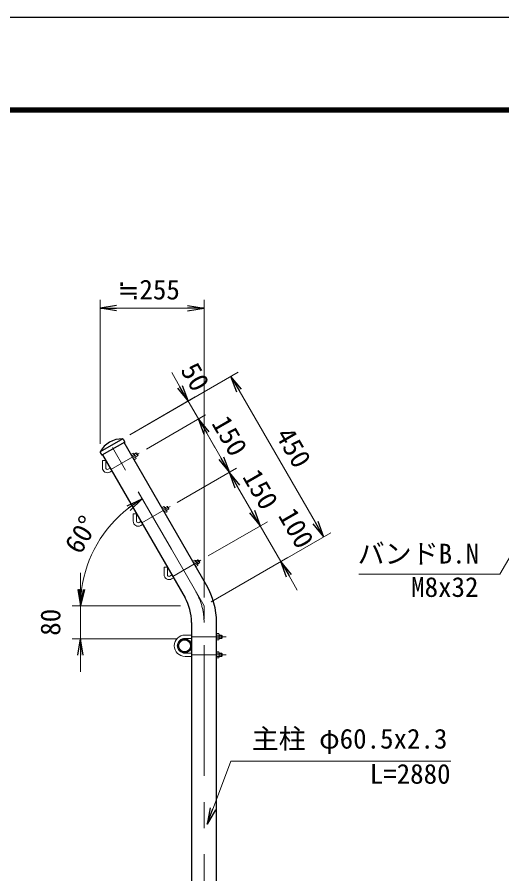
# Model space of a CAD drawing. Units: millimetres, scale not verified. Extents: x -4200 to 4200, y -2970 to 2970.
# Drawn here: x -348 to 830, y 889 to 2970 of the extents above; entities that cross this region are included whole.
import ezdxf
from ezdxf.enums import TextEntityAlignment as Align

# ---------------------------------------------------------------- set-up
doc = ezdxf.new("R2010")
doc.units = ezdxf.units.MM
doc.header["$LTSCALE"] = 10
doc.linetypes.add('USER1', pattern=[50.8, 31.75, -6.35, 6.35, -6.35])
for name, color, linetype, lineweight in [('0-0_D-STR1', 1, 'Continuous', 25), ('0-1_D-STR3', 3, 'Continuous', 13), ('0-2_D-BMK', 2, 'USER1', 13), ('0-3_D-STR-DIM', 7, 'Continuous', 13), ('0-9_D-STR-TXT', 7, 'Continuous', 13), ('0-C_D-TTL', 7, 'Continuous', 25)]:
    doc.layers.add(name, color=color, linetype=linetype, lineweight=lineweight)
doc.layers.add('0-4_0', color=7, linetype='Continuous')
doc.styles.add('ＭＳ ゴシック', font='')
doc.styles.get('ＭＳ ゴシック').set_extended_font_data('MS Gothic')

# ---------------------------------------------------------------- blocks, each defined once
blk = doc.blocks.new('_Open')
at = {"layer": '0-4_0'}
blk.add_line((-10, 1.667), (0, 0), dxfattribs=at)
blk.add_lwpolyline([(-10, -1.667), (0, 0), (-10, 0)], dxfattribs=at)

msp = doc.modelspace()

# ---------------------------------------------------------------- linework, layer by layer
at = {"layer": '0-0_D-STR1'}
for p, q in [((-90.96, 1945.59), (-145.98, 1913.83)), ((-86.17, 1937.97), (-141.77, 1905.87)), ((-90.2, 1944.94), (-86.17, 1937.97)), ((112.63, 1589.93), (-87.77, 1937.04)), ((-145.8, 1912.84), (-141.77, 1905.87)), ((-140.17, 1906.79), (60.23, 1559.68))]:
    msp.add_line(p, q, dxfattribs=at)
msp.add_lwpolyline([(76.28, 1499.81), (76.28, -890), (136.78, -890), (136.78, 1499.81)], dxfattribs=at)
for radius in [17, 14.7]:
    msp.add_circle((59.28, 1443), radius, dxfattribs=at)
for centre, radius, start, end in [((-92.39, 1884.53), 61.17, 89.14927, 150.85073), ((-91.5, 1944.19), 1.5, 30, 89.14927), ((-144.5, 1913.59), 1.5, 150.85073, 210), ((-43.47, 1499.81), 180.25, 0, 30), ((-43.47, 1499.81), 119.75, 0, 30)]:
    msp.add_arc(centre, radius, start, end, dxfattribs=at)
at = {"layer": '0-1_D-STR3'}
for p, q in [((-71.02, 1908.03), (-66, 1910.93)), ((-71.02, 1908.03), (-63.52, 1895.04)), ((-64.13, 1907.68), (-69.15, 1904.78)), ((-60.38, 1901.19), (-65.4, 1898.29)), ((-64.61, 1909.91), (-58.82, 1899.9)), ((-63.65, 1908.25), (-58.22, 1911.38)), ((-63.52, 1895.04), (-58.5, 1897.94)), ((-63.3, 1907.64), (-57.26, 1911.13)), ((-60, 1901.93), (-53.96, 1905.41)), ((-59.65, 1901.32), (-54.22, 1904.45)), ((-58.22, 1911.38), (-54.22, 1904.45)), ((-56.58, 1910.94), (-58.22, 1911.38)), ((-56.58, 1910.94), (-53.78, 1906.09)), ((-56.58, 1910.94), (-53.78, 1906.09)), ((-54.22, 1904.45), (-53.78, 1906.09)), ((-140.46, 1893.45), (-140.46, 1875.45)), ((-132.46, 1893.45), (-140.46, 1893.45)), ((-132.46, 1893.45), (-132.46, 1875.45)), ((-126.46, 1871.98), (-121.67, 1874.75)), ((-122.46, 1865.05), (-117.67, 1867.82)), ((3.98, 1778.13), (9, 1781.03)), ((3.98, 1778.13), (11.48, 1765.14)), ((10.87, 1777.78), (5.85, 1774.88)), ((14.62, 1771.28), (9.6, 1768.38)), ((10.39, 1780.01), (16.18, 1769.99)), ((11.35, 1778.35), (16.78, 1781.48)), ((11.7, 1777.74), (17.74, 1781.22)), ((15, 1772.02), (21.04, 1775.51)), ((15.35, 1771.42), (20.78, 1774.55)), ((16.78, 1781.48), (20.78, 1774.55)), ((18.42, 1781.04), (16.78, 1781.48)), ((18.42, 1781.04), (21.22, 1776.19)), ((18.42, 1781.04), (21.22, 1776.19)), ((20.78, 1774.55), (21.22, 1776.19)), ((-65.46, 1763.54), (-65.46, 1745.54)), ((-57.46, 1763.54), (-65.46, 1763.54)), ((-57.46, 1763.54), (-57.46, 1745.54)), ((11.48, 1765.14), (16.5, 1768.04)), ((-51.46, 1742.08), (-46.67, 1744.85)), ((-47.46, 1735.15), (-42.67, 1737.92)), ((78.98, 1648.22), (84, 1651.12)), ((78.98, 1648.22), (86.48, 1635.23)), ((85.87, 1647.88), (80.85, 1644.98)), ((85.39, 1650.11), (91.18, 1640.09)), ((86.35, 1648.44), (91.78, 1651.57)), ((86.7, 1647.84), (92.74, 1651.32)), ((90, 1642.12), (96.04, 1645.6)), ((90.35, 1641.51), (95.78, 1644.65)), ((91.78, 1651.57), (95.78, 1644.65)), ((93.42, 1651.13), (91.78, 1651.57)), ((93.42, 1651.13), (96.22, 1646.28)), ((93.42, 1651.13), (96.22, 1646.28)), ((95.78, 1644.65), (96.22, 1646.28)), ((9.54, 1633.64), (9.54, 1615.64)), ((17.54, 1633.64), (9.54, 1633.64)), ((17.54, 1633.64), (17.54, 1615.64)), ((89.62, 1641.38), (84.6, 1638.48)), ((86.48, 1635.23), (91.5, 1638.13)), ((23.54, 1612.17), (28.33, 1614.94)), ((27.54, 1605.25), (32.33, 1608.01)), ((60.28, 1469), (76.28, 1469)), ((60.28, 1461), (76.28, 1461)), ((136.78, 1472.5), (142.58, 1472.5)), ((136.78, 1472.5), (136.78, 1457.5)), ((142.58, 1468.75), (136.78, 1468.75)), ((142.58, 1461.25), (136.78, 1461.25)), ((136.78, 1457.5), (142.58, 1457.5)), ((143.28, 1470.92), (143.28, 1459.35)), ((143.28, 1469), (149.08, 1469)), ((143.28, 1468.3), (149.78, 1468.3)), ((143.28, 1461.7), (149.78, 1461.7)), ((143.28, 1461), (149.08, 1461)), ((149.08, 1461), (150.28, 1462.2)), ((150.28, 1467.8), (150.28, 1462.2)), ((60.28, 1425), (76.28, 1425)), ((60.28, 1417), (76.28, 1417)), ((142.58, 1424.75), (136.78, 1424.75)), ((142.58, 1417.25), (136.78, 1417.25)), ((143.28, 1415.08), (143.28, 1426.65)), ((143.28, 1425), (149.08, 1425)), ((143.28, 1424.3), (149.78, 1424.3)), ((143.28, 1417.7), (149.78, 1417.7)), ((143.28, 1417), (149.08, 1417)), ((150.28, 1423.8), (149.08, 1425)), ((149.08, 1425), (149.08, 1417)), ((149.08, 1417), (150.28, 1418.2)), ((150.28, 1423.8), (150.28, 1418.2)), ((136.78, 1413.5), (142.58, 1413.5))]:
    msp.add_line(p, q, dxfattribs=at)
for points in [[(150.28, 1467.8), (149.08, 1469), (149.08, 1461)], [(136.78, 1413.5), (136.78, 1428.5), (142.58, 1428.5)]]:
    msp.add_lwpolyline(points, dxfattribs=at)
for centre, radius, start, end in [((-66.88, 1908.26), 2.81, 348.21899, 71.78101), ((-70.65, 1899.59), 10.39, 8.85295, 51.14705), ((-61.31, 1898.48), 2.86, 349.0514, 70.9486), ((-128.46, 1875.45), 12, 180, 300), ((-128.46, 1875.45), 4, 180, 300), ((8.12, 1778.35), 2.81, 348.21899, 71.78101), ((4.35, 1769.68), 10.39, 8.85295, 51.14705), ((13.69, 1768.58), 2.86, 349.0514, 70.9486), ((-53.46, 1745.54), 12, 180, 300), ((-53.46, 1745.54), 4, 180, 300), ((83.12, 1648.45), 2.81, 348.21899, 71.78101), ((79.35, 1639.78), 10.39, 8.85295, 51.14705), ((88.69, 1638.68), 2.86, 349.0514, 70.9486), ((21.54, 1615.64), 12, 180, 300), ((21.54, 1615.64), 4, 180, 300), ((60.28, 1443), 26, 90, 270), ((60.28, 1443), 18, 90, 270), ((132.88, 1465), 10.39, 338.85295, 21.14705), ((140.48, 1470.62), 2.81, 318.21899, 41.78101), ((140.42, 1459.37), 2.86, 319.0514, 40.9486), ((132.88, 1421), 10.39, 338.85295, 21.14705), ((140.42, 1426.62), 2.86, 319.0514, 40.9486), ((140.48, 1415.37), 2.81, 318.21899, 41.78101)]:
    msp.add_arc(centre, radius, start, end, dxfattribs=at)
at = {"layer": '0-2_D-BMK'}
for p, q in [((106.53, 1540), (-125.97, 1942.7)), ((-119.67, 1871.29), (-50.95, 1910.96)), ((-44.67, 1741.38), (24.05, 1781.06)), ((30.33, 1611.48), (99.05, 1651.15)), ((106.53, -905), (106.53, 1540)), ((76.28, 1465), (159.87, 1465)), ((76.28, 1421), (159.87, 1421))]:
    msp.add_line(p, q, dxfattribs=at)
msp.add_arc((-43.47, 1499.81), 150, 0, 30, dxfattribs=at)
at = {"layer": '0-3_D-STR-DIM'}
for p, q in [((-146, 1933.58), (-146, 2283.06)), ((106.53, 1560), (106.53, 2283.06)), ((66.53, 2263.06), (-106, 2263.06)), ((-73.64, 1955.59), (189.18, 2107.34)), ((47.94, 2071.98), (27.94, 2106.62)), ((376.86, 1742.27), (191.86, 2062.7)), ((-73.64, 1955.59), (85.26, 2047.34)), ((92.94, 1994.04), (67.94, 2037.34)), ((-33.63, 1920.96), (110.26, 2004.04)), ((-33.63, 1920.96), (110.26, 2004.04)), ((147.94, 1898.77), (112.94, 1959.39)), ((112.94, 1959.39), (132.94, 1924.75)), ((41.37, 1791.06), (185.26, 1874.13)), ((41.37, 1791.06), (185.26, 1874.13)), ((27.13, 1677.52), (-53.47, 1817.13)), ((222.94, 1768.87), (187.94, 1829.49)), ((222.94, 1768.87), (202.94, 1803.51)), ((116.37, 1661.15), (260.26, 1744.23)), ((116.37, 1661.15), (260.26, 1744.23)), ((292.94, 1647.62), (242.94, 1734.23)), ((123.85, 1550), (414.18, 1717.62)), ((123.85, 1550), (310.26, 1657.62)), ((-193.47, 1580), (-193.47, 1620)), ((312.94, 1612.98), (332.94, 1578.34)), ((49.33, 1540), (-213.47, 1540)), ((-167.15, 1540), (-213.47, 1540)), ((-193.47, 1460), (-193.47, 1540)), ((39.28, 1460), (-213.47, 1460)), ((-193.47, 1420), (-193.47, 1380))]:
    msp.add_line(p, q, dxfattribs=at)
msp.add_arc((106.53, 1540), 300, 127.64511, 172.35489, dxfattribs=at)
at = {"layer": '0-9_D-STR-TXT'}
for points in [[(482.89, 1616.76), (824.67, 1616.76), (904.55, 1752.57)], [(706.03, 1162.83), (171.35, 1162.83), (114.66, 1011.48)]]:
    msp.add_lwpolyline(points, dxfattribs=at)
at = {"layer": '0-C_D-TTL', "color": 2}
msp.add_lwpolyline([(-4200, 2970), (4200, 2970), (4200, -2970), (-4200, -2970)], close=True, dxfattribs=at)
at = {"layer": '0-C_D-TTL'}
for points in [[(-3930, 2750), (3930, 2750), (3930, -2750), (-3930, -2750)], [(-3927.5, 2747.5), (3927.5, 2747.5), (3927.5, -2747.5), (-3927.5, -2747.5)], [(-3925, 2745), (3925, 2745), (3925, -2745), (-3925, -2745)], [(-3922.5, 2742.5), (3922.5, 2742.5), (3922.5, -2742.5), (-3922.5, -2742.5)], [(-3920, 2740), (3920, 2740), (3920, -2740), (-3920, -2740)]]:
    msp.add_lwpolyline(points, close=True, dxfattribs=at)

# ---------------------------------------------------------------- block references
at = {"layer": '0-3_D-STR-DIM', "xscale": 4, "yscale": 4}
for p, rotation in [((-146, 2263.06), 180), ((171.86, 2097.34), 120), ((67.94, 2037.34), 300), ((92.94, 1994.04), 120), ((92.94, 1994.04), 120), ((167.94, 1864.13), 300), ((167.94, 1864.13), 120), ((-43.47, 1799.81), 33.82255), ((242.94, 1734.23), 300), ((242.94, 1734.23), 300), ((396.86, 1707.62), 300), ((292.94, 1647.62), 120), ((-193.47, 1540), 270), ((-193.47, 1540), 266.17745), ((-193.47, 1460), 90)]:
    msp.add_blockref('_Open', p, dxfattribs=dict(at, rotation=rotation))
msp.add_blockref('_Open', (106.53, 2263.06), dxfattribs=at)
at = {"layer": '0-9_D-STR-TXT', "xscale": 4, "yscale": 4, "rotation": 249.46512}
msp.add_blockref('_Open', (113.96, 1009.61), dxfattribs=at)

# ---------------------------------------------------------------- texts
at = {"layer": '0-3_D-STR-DIM', "style": 'ＭＳ ゴシック'}
msp.add_text('≒255', height=48.09, dxfattribs=at).set_placement((-103.64, 2269.81), align=Align.BOTTOM_LEFT)
for s, rotation, p in [('50', 300, (35.48, 2105.58)), ('150', 300, (110.96, 1976.32)), ('450', 300, (265.96, 1947.86)), ('150', 300, (185.96, 1846.42)), ('100', 300, (272.71, 1752.16)), ('60°', 60, (-181.15, 1655.23)), ('80', 90, (-228.22, 1467.37))]:
    msp.add_text(s, height=48.09, rotation=rotation, dxfattribs=at).set_placement(p, align=Align.BOTTOM_LEFT)
at = {"layer": '0-9_D-STR-TXT', "style": 'ＭＳ ゴシック'}
for s, p in [('バンドB.N', (479.59, 1628.34)), ('M8x32', (609.53, 1547.32)), ('主柱 φ60.5x2.3', (222.27, 1178.84)), ('L=2880', (508.96, 1093.5))]:
    msp.add_text(s, height=48.09, dxfattribs=at).set_placement(p, align=Align.BOTTOM_LEFT)

doc.saveas('drawing.dxf')
